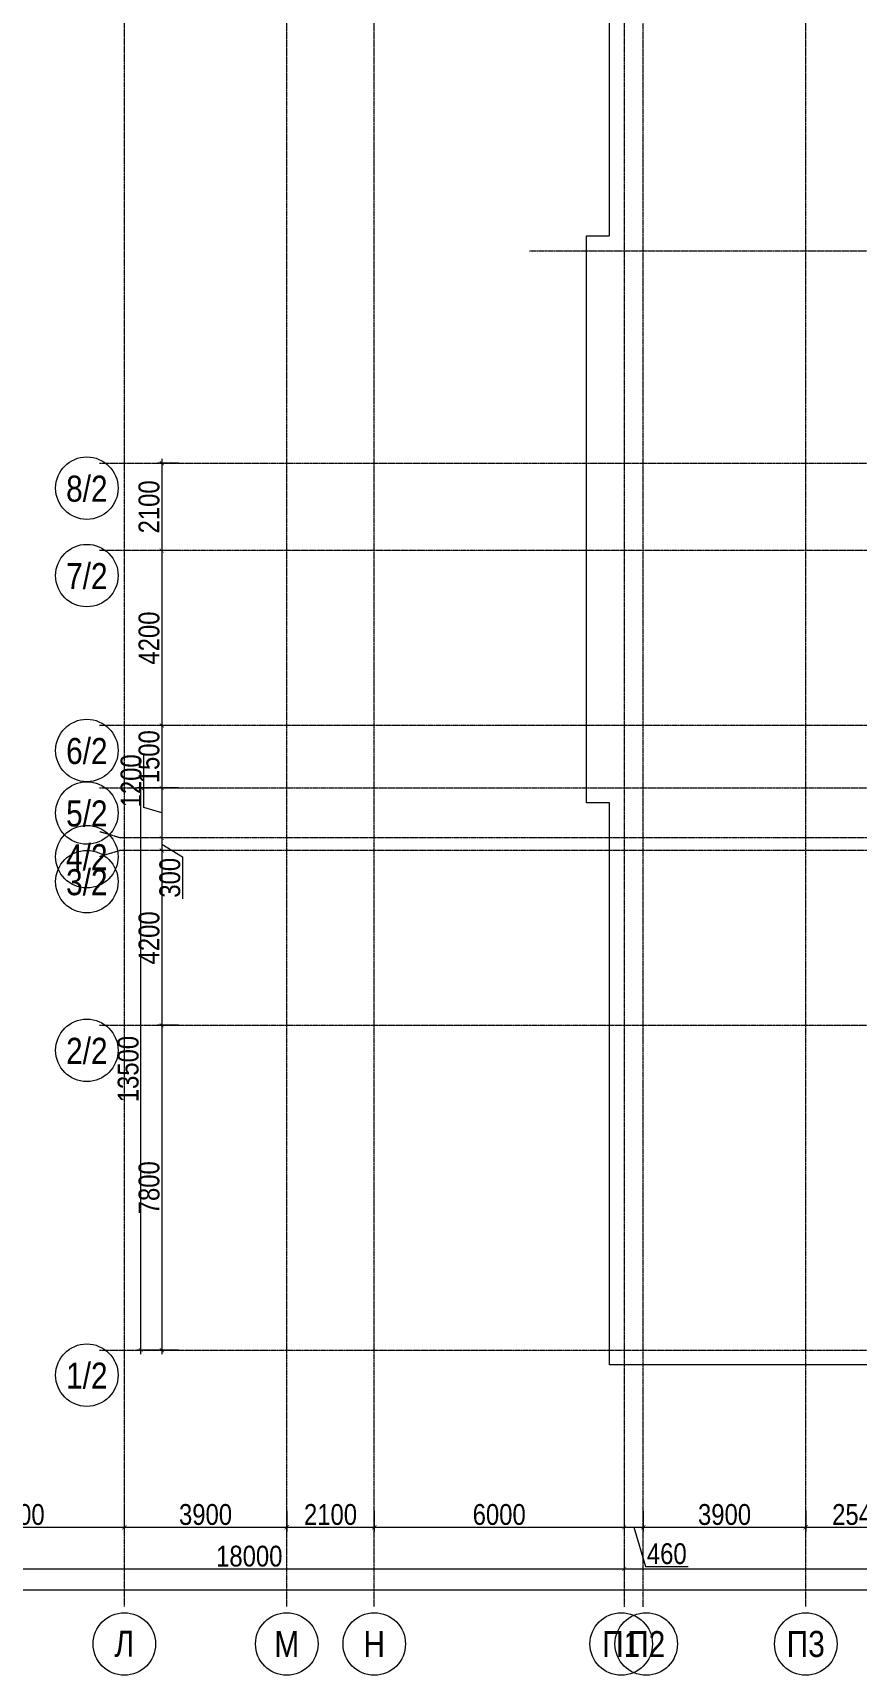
# Model space of a CAD drawing. Header units: millimetres. Extents: x 538266 to 1167394, y 114608 to 637157.
# Drawn here: x 860642 to 880431, y 114608 to 154046 of the extents above; entities that cross this region are included whole.
import ezdxf
from ezdxf.enums import TextEntityAlignment as Align

# ---------------------------------------------------------------- set-up
doc = ezdxf.new("R2010")
doc.units = ezdxf.units.MM
doc.linetypes.add('CENTER2', pattern=[28.575, 19.05, -3.175, 3.175, -3.175])
doc.linetypes.add('DASHED', pattern=[19.05, 12.7, -6.35])
doc.layers.get('Defpoints').update_dxf_attribs({"color": 140})
doc.layers.add('АР_Делит', color=120, linetype='Continuous', lineweight=0, plot=False)
doc.layers.add('РД_Оси_100', color=7, linetype='Continuous', lineweight=0, true_color=0x525252)
doc.layers.add('РД_Оси_размер', color=8, linetype='Continuous', lineweight=0)
doc.styles.add('style1', font='ARIALN.TTF')
doc.styles.add('ккк', font='isocpeur.ttf', dxfattribs={"width": 0.85, "oblique": 15})
doc.dimstyles.new('Dim100_ареал', dxfattribs={"dimscale": 100, "dimtxt": 2.5, "dimasz": 1, "dimexe": 1, "dimexo": 1, "dimgap": 0.5, "dimtad": 1, "dimzin": 12, "dimdsep": 46, "dimtxsty": 'style1', "dimblk": 'ARCHTICK', "dimcen": 1, "dimdle": 1, "dimclrd": 256, "dimclre": 256, "dimaunit": 1, "dimadec": 0, "dimazin": 3, "dimtfac": 1, "dimtmove": 1, "dimatfit": 3, "dimldrblk": 'OPEN30', "dimfxl": 4, "dimfxlon": 1, "dimtolj": 1, "dimtzin": 0, "dimlwd": 9, "dimlwe": 9, "dimarcsym": 0})

# ---------------------------------------------------------------- blocks, each defined once
blk = doc.blocks.new('A-iden')
at = {"linetype": 'Continuous', "lineweight": 5}
blk.add_circle((0, -4), 3, dxfattribs=at)
at = {"color": 0, "linetype": 'Continuous', "lineweight": 20, "style": 'ккк', "width": 0.85}
blk.add_attdef('ID', text='', height=8, dxfattribs=at).set_placement((0.31, -3.85), align=Align.MIDDLE_CENTER)
blk = doc.blocks.new('_ArchTick')
at = {"color": 0, "linetype": 'ByBlock', "const_width": 0.15}
blk.add_lwpolyline([(-0.5, -0.5), (0.5, 0.5)], dxfattribs=at)
blk = doc.blocks.new('*D928')
at = {"layer": 'Defpoints', "color": 0, "transparency": 16777216}
for p in [(28500, -3255), (33600, -3255), (33600, -4255)]:
    blk.add_point(p, dxfattribs=at)
at = {"layer": 'РД_Оси_размер', "lineweight": 9, "transparency": 16777216}
for p, q in [((28500, -3855), (28500, -4355)), ((33600, -3855), (33600, -4355)), ((28400, -4255), (33700, -4255))]:
    blk.add_line(p, q, dxfattribs=at)
at = {"layer": 'РД_Оси_размер', "lineweight": 9, "transparency": 16777216, "xscale": 100, "yscale": 100, "zscale": 100, "rotation": 180}
blk.add_blockref('_ArchTick', (28500, -4255), dxfattribs=at)
at = {"layer": 'РД_Оси_размер', "lineweight": 9, "transparency": 16777216, "xscale": 100, "yscale": 100, "zscale": 100}
blk.add_blockref('_ArchTick', (33600, -4255), dxfattribs=at)
at = {"layer": 'РД_Оси_размер', "color": 0, "transparency": 16777216, "insert": (31050, -3950), "char_height": 500, "attachment_point": 5, "style": 'style1'}
blk.add_mtext('\\A1;5100', dxfattribs=at)
blk = doc.blocks.new('_Open30')
at = {"color": 0, "linetype": 'ByBlock', "lineweight": -2}
for p, q in [((-1, 0.27), (0, 0)), ((0, 0), (-1, -0.27)), ((0, 0), (-1, 0))]:
    blk.add_line(p, q, dxfattribs=at)
blk = doc.blocks.new('*D929')
at = {"layer": 'Defpoints', "color": 0, "transparency": 16777216}
for p in [(33600, -3255), (37500, -3255), (37500, -4255)]:
    blk.add_point(p, dxfattribs=at)
at = {"layer": 'РД_Оси_размер', "lineweight": 9, "transparency": 16777216}
for p, q in [((33600, -3855), (33600, -4355)), ((37500, -3855), (37500, -4355)), ((33500, -4255), (37600, -4255))]:
    blk.add_line(p, q, dxfattribs=at)
at = {"layer": 'РД_Оси_размер', "lineweight": 9, "transparency": 16777216, "xscale": 100, "yscale": 100, "zscale": 100, "rotation": 180}
blk.add_blockref('_ArchTick', (33600, -4255), dxfattribs=at)
at = {"layer": 'РД_Оси_размер', "lineweight": 9, "transparency": 16777216, "xscale": 100, "yscale": 100, "zscale": 100}
blk.add_blockref('_ArchTick', (37500, -4255), dxfattribs=at)
at = {"layer": 'РД_Оси_размер', "color": 0, "transparency": 16777216, "insert": (35550, -3950), "char_height": 500, "attachment_point": 5, "style": 'style1'}
blk.add_mtext('\\A1;3900', dxfattribs=at)
blk = doc.blocks.new('*D930')
at = {"layer": 'Defpoints', "color": 0, "transparency": 16777216}
for p in [(37500, -3255), (39600, -3255), (39600, -4255)]:
    blk.add_point(p, dxfattribs=at)
at = {"layer": 'РД_Оси_размер', "lineweight": 9, "transparency": 16777216}
for p, q in [((37500, -3855), (37500, -4355)), ((39600, -3855), (39600, -4355)), ((37400, -4255), (39700, -4255))]:
    blk.add_line(p, q, dxfattribs=at)
at = {"layer": 'РД_Оси_размер', "lineweight": 9, "transparency": 16777216, "xscale": 100, "yscale": 100, "zscale": 100, "rotation": 180}
blk.add_blockref('_ArchTick', (37500, -4255), dxfattribs=at)
at = {"layer": 'РД_Оси_размер', "lineweight": 9, "transparency": 16777216, "xscale": 100, "yscale": 100, "zscale": 100}
blk.add_blockref('_ArchTick', (39600, -4255), dxfattribs=at)
at = {"layer": 'РД_Оси_размер', "color": 0, "transparency": 16777216, "insert": (38550, -3950), "char_height": 500, "attachment_point": 5, "style": 'style1'}
blk.add_mtext('\\A1;2100', dxfattribs=at)
blk = doc.blocks.new('*D931')
at = {"layer": 'Defpoints', "color": 0, "transparency": 16777216}
for p in [(39600, -3255), (45600, -3255), (45600, -4255)]:
    blk.add_point(p, dxfattribs=at)
at = {"layer": 'РД_Оси_размер', "lineweight": 9, "transparency": 16777216}
for p, q in [((39600, -3855), (39600, -4355)), ((45600, -3855), (45600, -4355)), ((39500, -4255), (45700, -4255))]:
    blk.add_line(p, q, dxfattribs=at)
at = {"layer": 'РД_Оси_размер', "lineweight": 9, "transparency": 16777216, "xscale": 100, "yscale": 100, "zscale": 100, "rotation": 180}
blk.add_blockref('_ArchTick', (39600, -4255), dxfattribs=at)
at = {"layer": 'РД_Оси_размер', "lineweight": 9, "transparency": 16777216, "xscale": 100, "yscale": 100, "zscale": 100}
blk.add_blockref('_ArchTick', (45600, -4255), dxfattribs=at)
at = {"layer": 'РД_Оси_размер', "color": 0, "transparency": 16777216, "insert": (42600, -3950), "char_height": 500, "attachment_point": 5, "style": 'style1'}
blk.add_mtext('\\A1;6000', dxfattribs=at)
blk = doc.blocks.new('*D932')
at = {"layer": 'Defpoints', "color": 0, "transparency": 16777216}
for p in [(45600, -3255), (46060, -3255), (46060, -4255)]:
    blk.add_point(p, dxfattribs=at)
at = {"layer": 'РД_Оси_размер', "lineweight": 9, "transparency": 16777216}
for p, q in [((45600, -3855), (45600, -4355)), ((46060, -3855), (46060, -4355)), ((45500, -4255), (46160, -4255)), ((45830, -4255), (46112, -5196)), ((46112, -5196), (47133, -5196))]:
    blk.add_line(p, q, dxfattribs=at)
at = {"layer": 'РД_Оси_размер', "lineweight": 9, "transparency": 16777216, "xscale": 100, "yscale": 100, "zscale": 100, "rotation": 180}
blk.add_blockref('_ArchTick', (45600, -4255), dxfattribs=at)
at = {"layer": 'РД_Оси_размер', "lineweight": 9, "transparency": 16777216, "xscale": 100, "yscale": 100, "zscale": 100}
blk.add_blockref('_ArchTick', (46060, -4255), dxfattribs=at)
at = {"layer": 'РД_Оси_размер', "color": 0, "transparency": 16777216, "insert": (46623, -4891), "char_height": 500, "attachment_point": 5, "style": 'style1'}
blk.add_mtext('\\A1;460', dxfattribs=at)
blk = doc.blocks.new('*D933')
at = {"layer": 'Defpoints', "color": 0, "transparency": 16777216}
for p in [(46060, -3255), (49960, -3255), (49960, -4255)]:
    blk.add_point(p, dxfattribs=at)
at = {"layer": 'РД_Оси_размер', "lineweight": 9, "transparency": 16777216}
for p, q in [((46060, -3855), (46060, -4355)), ((49960, -3855), (49960, -4355)), ((45960, -4255), (50060, -4255))]:
    blk.add_line(p, q, dxfattribs=at)
at = {"layer": 'РД_Оси_размер', "lineweight": 9, "transparency": 16777216, "xscale": 100, "yscale": 100, "zscale": 100, "rotation": 180}
blk.add_blockref('_ArchTick', (46060, -4255), dxfattribs=at)
at = {"layer": 'РД_Оси_размер', "lineweight": 9, "transparency": 16777216, "xscale": 100, "yscale": 100, "zscale": 100}
blk.add_blockref('_ArchTick', (49960, -4255), dxfattribs=at)
at = {"layer": 'РД_Оси_размер', "color": 0, "transparency": 16777216, "insert": (48010, -3950), "char_height": 500, "attachment_point": 5, "style": 'style1'}
blk.add_mtext('\\A1;3900', dxfattribs=at)
blk = doc.blocks.new('*D934')
at = {"layer": 'Defpoints', "color": 0, "transparency": 16777216}
for p in [(49960, -3255), (52500, -3255), (52500, -4255)]:
    blk.add_point(p, dxfattribs=at)
at = {"layer": 'РД_Оси_размер', "lineweight": 9, "transparency": 16777216}
for p, q in [((49960, -3855), (49960, -4355)), ((52500, -3855), (52500, -4355)), ((49860, -4255), (52600, -4255))]:
    blk.add_line(p, q, dxfattribs=at)
at = {"layer": 'РД_Оси_размер', "lineweight": 9, "transparency": 16777216, "xscale": 100, "yscale": 100, "zscale": 100, "rotation": 180}
blk.add_blockref('_ArchTick', (49960, -4255), dxfattribs=at)
at = {"layer": 'РД_Оси_размер', "lineweight": 9, "transparency": 16777216, "xscale": 100, "yscale": 100, "zscale": 100}
blk.add_blockref('_ArchTick', (52500, -4255), dxfattribs=at)
at = {"layer": 'РД_Оси_размер', "color": 0, "transparency": 16777216, "insert": (51230, -3950), "char_height": 500, "attachment_point": 5, "style": 'style1'}
blk.add_mtext('\\A1;2540', dxfattribs=at)
blk = doc.blocks.new('*D832')
at = {"layer": 'Defpoints', "color": 0, "transparency": 16777216}
for p in [(0, -3255), (114600, -3255), (114600, -5755)]:
    blk.add_point(p, dxfattribs=at)
at = {"layer": 'РД_Оси_размер', "lineweight": 9, "transparency": 16777216}
for p, q in [((0, -5355), (0, -5855)), ((114600, -5355), (114600, -5855)), ((-100, -5755), (114700, -5755))]:
    blk.add_line(p, q, dxfattribs=at)
at = {"layer": 'РД_Оси_размер', "lineweight": 9, "transparency": 16777216, "xscale": 100, "yscale": 100, "zscale": 100, "rotation": 180}
blk.add_blockref('_ArchTick', (0, -5755), dxfattribs=at)
at = {"layer": 'РД_Оси_размер', "lineweight": 9, "transparency": 16777216, "xscale": 100, "yscale": 100, "zscale": 100}
blk.add_blockref('_ArchTick', (114600, -5755), dxfattribs=at)
at = {"layer": 'РД_Оси_размер', "color": 0, "transparency": 16777216, "insert": (57300, -5450), "char_height": 500, "attachment_point": 5, "style": 'style1'}
blk.add_mtext('\\A1;114600', dxfattribs=at)
blk = doc.blocks.new('*D848')
at = {"layer": 'Defpoints', "color": 0, "transparency": 16777216}
for p in [(34000, 13500), (37500, 13500), (37500, 0)]:
    blk.add_point(p, dxfattribs=at)
at = {"layer": 'РД_Оси_размер', "lineweight": 9, "transparency": 16777216}
for p, q in [((34400, 13500), (33900, 13500)), ((34000, -100), (34000, 13600)), ((34400, 0), (33900, 0))]:
    blk.add_line(p, q, dxfattribs=at)
at = {"layer": 'РД_Оси_размер', "lineweight": 9, "transparency": 16777216, "xscale": 100, "yscale": 100, "zscale": 100}
for p, rotation in [((34000, 13500), 90), ((34000, 0), 270)]:
    blk.add_blockref('_ArchTick', p, dxfattribs=dict(at, rotation=rotation))
at = {"layer": 'РД_Оси_размер', "color": 0, "transparency": 16777216, "insert": (33695, 6750), "char_height": 500, "attachment_point": 5, "rotation": 90, "style": 'style1'}
blk.add_mtext('\\A1;13500', dxfattribs=at)
blk = doc.blocks.new('*D887')
at = {"layer": 'Defpoints', "color": 0, "transparency": 16777216}
for p in [(36000, 21300), (34500, 19200), (36000, 19200)]:
    blk.add_point(p, dxfattribs=at)
at = {"layer": 'РД_Оси_размер', "lineweight": 9, "transparency": 16777216}
for p, q in [((34900, 21300), (34400, 21300)), ((34500, 21400), (34500, 19100)), ((34900, 19200), (34400, 19200))]:
    blk.add_line(p, q, dxfattribs=at)
at = {"layer": 'РД_Оси_размер', "lineweight": 9, "transparency": 16777216, "xscale": 100, "yscale": 100, "zscale": 100}
for p, rotation in [((34500, 21300), 90), ((34500, 19200), 270)]:
    blk.add_blockref('_ArchTick', p, dxfattribs=dict(at, rotation=rotation))
at = {"layer": 'РД_Оси_размер', "color": 0, "transparency": 16777216, "insert": (34195, 20250), "char_height": 500, "attachment_point": 5, "rotation": 90, "style": 'style1'}
blk.add_mtext('\\A1;2100', dxfattribs=at)
blk = doc.blocks.new('*D849')
at = {"layer": 'Defpoints', "color": 0, "transparency": 16777216}
for p in [(36000, 19200), (34500, 15000), (36000, 15000)]:
    blk.add_point(p, dxfattribs=at)
at = {"layer": 'РД_Оси_размер', "lineweight": 9, "transparency": 16777216}
for p, q in [((34900, 19200), (34400, 19200)), ((34500, 19300), (34500, 14900)), ((34900, 15000), (34400, 15000))]:
    blk.add_line(p, q, dxfattribs=at)
at = {"layer": 'РД_Оси_размер', "lineweight": 9, "transparency": 16777216, "xscale": 100, "yscale": 100, "zscale": 100}
for p, rotation in [((34500, 19200), 90), ((34500, 15000), 270)]:
    blk.add_blockref('_ArchTick', p, dxfattribs=dict(at, rotation=rotation))
at = {"layer": 'РД_Оси_размер', "color": 0, "transparency": 16777216, "insert": (34195, 17100), "char_height": 500, "attachment_point": 5, "rotation": 90, "style": 'style1'}
blk.add_mtext('\\A1;4200', dxfattribs=at)
blk = doc.blocks.new('*D888')
at = {"layer": 'Defpoints', "color": 0, "transparency": 16777216}
for p in [(36000, 15000), (34500, 13500), (36000, 13500)]:
    blk.add_point(p, dxfattribs=at)
at = {"layer": 'РД_Оси_размер', "lineweight": 9, "transparency": 16777216}
for p, q in [((34900, 15000), (34400, 15000)), ((34500, 15100), (34500, 13400)), ((34900, 13500), (34400, 13500))]:
    blk.add_line(p, q, dxfattribs=at)
at = {"layer": 'РД_Оси_размер', "lineweight": 9, "transparency": 16777216, "xscale": 100, "yscale": 100, "zscale": 100}
for p, rotation in [((34500, 15000), 90), ((34500, 13500), 270)]:
    blk.add_blockref('_ArchTick', p, dxfattribs=dict(at, rotation=rotation))
at = {"layer": 'РД_Оси_размер', "color": 0, "transparency": 16777216, "insert": (34195, 14250), "char_height": 500, "attachment_point": 5, "rotation": 90, "style": 'style1'}
blk.add_mtext('\\A1;1500', dxfattribs=at)
blk = doc.blocks.new('*D889')
at = {"layer": 'Defpoints', "color": 0, "transparency": 16777216}
for p in [(36000, 13500), (34500, 12300), (36000, 12300)]:
    blk.add_point(p, dxfattribs=at)
at = {"layer": 'РД_Оси_размер', "lineweight": 9, "transparency": 16777216}
for p, q in [((34070, 13029), (34070, 14314)), ((34900, 13500), (34400, 13500)), ((34500, 13600), (34500, 12200)), ((34500, 12900), (34070, 13029)), ((34900, 12300), (34400, 12300))]:
    blk.add_line(p, q, dxfattribs=at)
at = {"layer": 'РД_Оси_размер', "lineweight": 9, "transparency": 16777216, "xscale": 100, "yscale": 100, "zscale": 100}
for p, rotation in [((34500, 13500), 90), ((34500, 12300), 270)]:
    blk.add_blockref('_ArchTick', p, dxfattribs=dict(at, rotation=rotation))
at = {"layer": 'РД_Оси_размер', "color": 0, "transparency": 16777216, "insert": (33764, 13671), "char_height": 500, "attachment_point": 5, "rotation": 90, "style": 'style1'}
blk.add_mtext('\\A1;1200', dxfattribs=at)
blk = doc.blocks.new('*D890')
at = {"layer": 'Defpoints', "color": 0, "transparency": 16777216}
for p in [(36000, 12300), (34500, 12000), (36000, 12000)]:
    blk.add_point(p, dxfattribs=at)
at = {"layer": 'РД_Оси_размер', "lineweight": 9, "transparency": 16777216}
for p, q in [((34900, 12300), (34400, 12300)), ((34500, 12400), (34500, 11900)), ((34900, 12000), (34400, 12000)), ((34500, 12150), (35000, 11846)), ((35000, 11846), (35000, 10841))]:
    blk.add_line(p, q, dxfattribs=at)
at = {"layer": 'РД_Оси_размер', "lineweight": 9, "transparency": 16777216, "xscale": 100, "yscale": 100, "zscale": 100}
for p, rotation in [((34500, 12300), 90), ((34500, 12000), 270)]:
    blk.add_blockref('_ArchTick', p, dxfattribs=dict(at, rotation=rotation))
at = {"layer": 'РД_Оси_размер', "color": 0, "transparency": 16777216, "insert": (34695, 11343), "char_height": 500, "attachment_point": 5, "rotation": 90, "style": 'style1'}
blk.add_mtext('\\A1;300', dxfattribs=at)
blk = doc.blocks.new('*D891')
at = {"layer": 'Defpoints', "color": 0, "transparency": 16777216}
for p in [(36000, 12000), (34500, 7800), (36000, 7800)]:
    blk.add_point(p, dxfattribs=at)
at = {"layer": 'РД_Оси_размер', "lineweight": 9, "transparency": 16777216}
for p, q in [((34900, 12000), (34400, 12000)), ((34500, 12100), (34500, 7700)), ((34900, 7800), (34400, 7800))]:
    blk.add_line(p, q, dxfattribs=at)
at = {"layer": 'РД_Оси_размер', "lineweight": 9, "transparency": 16777216, "xscale": 100, "yscale": 100, "zscale": 100}
for p, rotation in [((34500, 12000), 90), ((34500, 7800), 270)]:
    blk.add_blockref('_ArchTick', p, dxfattribs=dict(at, rotation=rotation))
at = {"layer": 'РД_Оси_размер', "color": 0, "transparency": 16777216, "insert": (34195, 9900), "char_height": 500, "attachment_point": 5, "rotation": 90, "style": 'style1'}
blk.add_mtext('\\A1;4200', dxfattribs=at)
blk = doc.blocks.new('*D892')
at = {"layer": 'Defpoints', "color": 0, "transparency": 16777216}
for p in [(36000, 7800), (34500, 0), (36000, 0)]:
    blk.add_point(p, dxfattribs=at)
at = {"layer": 'РД_Оси_размер', "lineweight": 9, "transparency": 16777216}
for p, q in [((34500, 7900), (34500, -100)), ((34900, 7800), (34400, 7800)), ((34900, 0), (34400, 0))]:
    blk.add_line(p, q, dxfattribs=at)
at = {"layer": 'РД_Оси_размер', "lineweight": 9, "transparency": 16777216, "xscale": 100, "yscale": 100, "zscale": 100}
for p, rotation in [((34500, 7800), 90), ((34500, 0), 270)]:
    blk.add_blockref('_ArchTick', p, dxfattribs=dict(at, rotation=rotation))
at = {"layer": 'РД_Оси_размер', "color": 0, "transparency": 16777216, "insert": (34195, 3900), "char_height": 500, "attachment_point": 5, "rotation": 90, "style": 'style1'}
blk.add_mtext('\\A1;7800', dxfattribs=at)
blk = doc.blocks.new('*D851')
at = {"layer": 'Defpoints', "color": 0, "transparency": 16777216}
for p in [(27600, -3255), (45600, -3253), (45600, -5255)]:
    blk.add_point(p, dxfattribs=at)
at = {"layer": 'РД_Оси_размер', "lineweight": 9, "transparency": 16777216}
for p, q in [((27600, -4855), (27600, -5355)), ((45600, -4855), (45600, -5355)), ((27500, -5255), (45700, -5255))]:
    blk.add_line(p, q, dxfattribs=at)
at = {"layer": 'РД_Оси_размер', "lineweight": 9, "transparency": 16777216, "xscale": 100, "yscale": 100, "zscale": 100, "rotation": 180}
blk.add_blockref('_ArchTick', (27600, -5255), dxfattribs=at)
at = {"layer": 'РД_Оси_размер', "lineweight": 9, "transparency": 16777216, "xscale": 100, "yscale": 100, "zscale": 100}
blk.add_blockref('_ArchTick', (45600, -5255), dxfattribs=at)
at = {"layer": 'РД_Оси_размер', "color": 0, "transparency": 16777216, "insert": (36600, -4950), "char_height": 500, "attachment_point": 5, "style": 'style1'}
blk.add_mtext('\\A1;18000', dxfattribs=at)
blk = doc.blocks.new('*D852')
at = {"layer": 'Defpoints', "color": 0, "transparency": 16777216}
for p in [(45600, -3255), (83100, -3255), (83100, -5255)]:
    blk.add_point(p, dxfattribs=at)
at = {"layer": 'РД_Оси_размер', "lineweight": 9, "transparency": 16777216}
for p, q in [((45600, -4855), (45600, -5355)), ((83100, -4855), (83100, -5355)), ((45500, -5255), (83200, -5255))]:
    blk.add_line(p, q, dxfattribs=at)
at = {"layer": 'РД_Оси_размер', "lineweight": 9, "transparency": 16777216, "xscale": 100, "yscale": 100, "zscale": 100, "rotation": 180}
blk.add_blockref('_ArchTick', (45600, -5255), dxfattribs=at)
at = {"layer": 'РД_Оси_размер', "lineweight": 9, "transparency": 16777216, "xscale": 100, "yscale": 100, "zscale": 100}
blk.add_blockref('_ArchTick', (83100, -5255), dxfattribs=at)
at = {"layer": 'РД_Оси_размер', "color": 0, "transparency": 16777216, "insert": (64350, -4950), "char_height": 500, "attachment_point": 5, "style": 'style1'}
blk.add_mtext('\\A1;37500', dxfattribs=at)
blk = doc.blocks.new('СОШ_2200_АР_ОСИ_М100_28.05.24')
at = {"layer": 'АР_Делит', "color": 251, "linetype": 'DASHED', "true_color": 0x636466}
blk.add_lwpolyline([(114955, 135155), (114955, -355), (93595.036, -355), (93595.036, 13855), (94145, 13855), (94145, 68320), (66055, 68320), (66055, 13857.73), (83455, 13857.73), (83455, -355), (45245, -355), (45245, 13145), (44695, 13145), (44695, 26755), (45245, 26755), (45245, 68320), (20455, 68320), (20455, 26755), (27955, 26755), (27955, 13145), (-355, 13145), (-355, 100855)], dxfattribs=at)
at = {"layer": 'РД_Оси_100', "color": 251, "linetype": 'CENTER2', "true_color": 0x636466}
for p, q in [((37500, -6155), (37500, 139938.679)), ((39600, -6155), (39600, 139938.679)), ((49960, -6155), (49960, 139938.679)), ((43327.994, 26400), (71363.995, 26400)), ((71363.995, 19200), (33000, 19200)), ((71363.995, 15000), (33000, 15000)), ((33000, 13500), (85055, 13500)), ((33000, 7800), (85055, 7800)), ((33000, 0), (85055, 0))]:
    blk.add_line(p, q, dxfattribs=at)
for points in [[(33600, 139938.679), (33600, -6155)], [(45530, 139938.679), (45600, 139538.679), (45600, -6163.457)], [(46060, -6163.105), (46060, 139538.679), (46130, 139938.679)], [(33000, 21300), (71363.995, 21300)], [(85055, 12300), (33500, 12300), (33000, 12450)], [(85055, 12000), (33500, 12000), (33000, 11850)]]:
    blk.add_lwpolyline(points, dxfattribs=at)
at = {"layer": 'РД_Оси_100', "color": 251, "true_color": 0x636466}
ref = blk.add_blockref('A-iden', (32700, 21700), dxfattribs=dict(at, xscale=250, yscale=250, zscale=250))
ref.add_attrib('ID', '8/2', dxfattribs={"layer": '0', "linetype": 'Continuous', "height": 625, "style": 'style1'}).set_placement((32700, 20700), align=Align.MIDDLE)
ref = blk.add_blockref('A-iden', (32700, 19600), dxfattribs=dict(at, xscale=250, yscale=250, zscale=250))
ref.add_attrib('ID', '7/2', dxfattribs={"layer": '0', "linetype": 'Continuous', "height": 625, "style": 'style1'}).set_placement((32700, 18600), align=Align.MIDDLE)
ref = blk.add_blockref('A-iden', (32700, 15400), dxfattribs=dict(at, xscale=250, yscale=250, zscale=250))
ref.add_attrib('ID', '6/2', dxfattribs={"layer": '0', "linetype": 'Continuous', "height": 625, "style": 'style1'}).set_placement((32700, 14400), align=Align.MIDDLE)
ref = blk.add_blockref('A-iden', (32700, 13900), dxfattribs=dict(at, xscale=250, yscale=250, zscale=250))
ref.add_attrib('ID', '5/2', dxfattribs={"layer": '0', "linetype": 'Continuous', "height": 625, "style": 'style1'}).set_placement((32700, 12900), align=Align.MIDDLE)
ref = blk.add_blockref('A-iden', (32700, 12850), dxfattribs=dict(at, xscale=250, yscale=250, zscale=250))
ref.add_attrib('ID', '4/2', dxfattribs={"layer": '0', "linetype": 'Continuous', "height": 625, "style": 'style1'}).set_placement((32700, 11850), align=Align.MIDDLE)
ref = blk.add_blockref('A-iden', (32700, 12250), dxfattribs=dict(at, xscale=250, yscale=250, zscale=250))
ref.add_attrib('ID', '3/2', dxfattribs={"layer": '0', "linetype": 'Continuous', "height": 625, "style": 'style1'}).set_placement((32700, 11250), align=Align.MIDDLE)
ref = blk.add_blockref('A-iden', (32700, 8200), dxfattribs=dict(at, xscale=250, yscale=250, zscale=250))
ref.add_attrib('ID', '2/2', dxfattribs={"layer": '0', "linetype": 'Continuous', "height": 625, "style": 'style1'}).set_placement((32700, 7200), align=Align.MIDDLE)
ref = blk.add_blockref('A-iden', (32700, 400), dxfattribs=dict(at, xscale=250, yscale=250, zscale=250))
ref.add_attrib('ID', '1/2', dxfattribs={"layer": '0', "linetype": 'Continuous', "height": 625, "style": 'style1'}).set_placement((32700, -600), align=Align.MIDDLE)
ref = blk.add_blockref('A-iden', (33600, -6054.999), dxfattribs=dict(at, xscale=250, yscale=250, zscale=250))
ref.add_attrib('ID', 'Л', dxfattribs={"layer": '0', "linetype": 'Continuous', "height": 625, "style": 'style1'}).set_placement((33600, -7054.999), align=Align.MIDDLE)
ref = blk.add_blockref('A-iden', (37500, -6054.999), dxfattribs=dict(at, xscale=250, yscale=250, zscale=250))
ref.add_attrib('ID', 'М', dxfattribs={"layer": '0', "linetype": 'Continuous', "height": 625, "style": 'style1'}).set_placement((37500, -7054.999), align=Align.MIDDLE)
ref = blk.add_blockref('A-iden', (39600, -6054.999), dxfattribs=dict(at, xscale=250, yscale=250, zscale=250))
ref.add_attrib('ID', 'Н', dxfattribs={"layer": '0', "linetype": 'Continuous', "height": 625, "style": 'style1'}).set_placement((39600, -7054.999), align=Align.MIDDLE)
ref = blk.add_blockref('A-iden', (45529.266, -6054.999), dxfattribs=dict(at, xscale=250, yscale=250, zscale=250))
ref.add_attrib('ID', 'П1', dxfattribs={"layer": '0', "linetype": 'Continuous', "height": 625, "style": 'style1'}).set_placement((45529.266, -7054.999), align=Align.MIDDLE)
ref = blk.add_blockref('A-iden', (46129.266, -6054.999), dxfattribs=dict(at, xscale=250, yscale=250, zscale=250))
ref.add_attrib('ID', 'П2', dxfattribs={"layer": '0', "linetype": 'Continuous', "height": 625, "style": 'style1'}).set_placement((46129.266, -7054.999), align=Align.MIDDLE)
ref = blk.add_blockref('A-iden', (49960, -6054.999), dxfattribs=dict(at, xscale=250, yscale=250, zscale=250))
ref.add_attrib('ID', 'П3', dxfattribs={"layer": '0', "linetype": 'Continuous', "height": 625, "style": 'style1'}).set_placement((49960, -7054.999), align=Align.MIDDLE)
at = {"layer": 'РД_Оси_размер', "color": 251, "true_color": 0x636466}
for base, p1, p2, picture, middle in [((34500, 19200), (36000, 21300), (36000, 19200), '*D887', (34194.714, 20250)), ((34500, 15000), (36000, 19200), (36000, 15000), '*D849', (34194.714, 17100)), ((34500, 13500), (36000, 15000), (36000, 13500), '*D888', (34194.714, 14250)), ((34500, 12300), (36000, 13500), (36000, 12300), '*D889', (33764.427, 13079.086)), ((34000, 13500), (37500, 0), (37500.05, 13500), '*D848', (33694.714, 6750)), ((34500, 7800), (36000, 12000), (36000, 7800), '*D891', (34194.714, 9900)), ((34500, 0), (36000, 7800), (36000, 0), '*D892', (34194.714, 3900))]:
    dim = blk.add_linear_dim(base=base, p1=p1, p2=p2, angle=90, dimstyle='Dim100_ареал', override={"dimtxt": 5}, dxfattribs=at)
    dim.commit()
    dim.dimension.update_dxf_attribs({"geometry": picture, "text_midpoint": middle})
dim = blk.add_linear_dim(base=(34500, 12000), p1=(36000, 12300), p2=(36000, 12000), angle=90, dimstyle='Dim100_ареал', override={"dimtxt": 5}, dxfattribs=at)
dim.commit()
dim.dimension.update_dxf_attribs({"geometry": '*D890', "text_midpoint": (35000, 11795.682), "dimtype": 160})
for base, p1, p2, picture, middle in [((114600, -5755), (0, -3255), (114600, -3255), '*D832', (57300, -5449.714)), ((45600, -5255), (27600, -3255), (45600, -3253.064), '*D851', (36600, -4949.714)), ((33600, -4255), (28500, -3255), (33600, -3255), '*D928', (31050, -3949.714)), ((37500, -4255), (33600, -3255), (37500, -3255), '*D929', (35550, -3949.714)), ((39600, -4255), (37500, -3255), (39600, -3255), '*D930', (38550, -3949.714)), ((45600, -4255), (39600, -3255), (45600, -3255), '*D931', (42600, -3949.714)), ((46060, -4255), (45600, -3255), (46060, -3255), '*D932', (46162.258, -4890.573)), ((83100, -5255), (45600, -3255), (83100, -3255), '*D852', (64350, -4949.714)), ((49960, -4255), (46060, -3255), (49960, -3255), '*D933', (48010, -3949.714)), ((52500, -4255), (49960, -3255), (52500, -3255), '*D934', (51230, -3949.714))]:
    dim = blk.add_linear_dim(base=base, p1=p1, p2=p2, dimstyle='Dim100_ареал', override={"dimtxt": 5}, dxfattribs=at)
    dim.commit()
    dim.dimension.update_dxf_attribs({"geometry": picture, "text_midpoint": middle})

msp = doc.modelspace()

# ---------------------------------------------------------------- block references
at = {"layer": 'РД_Оси_100'}
msp.add_blockref('СОШ_2200_АР_ОСИ_М100_28.05.24', (829238, 122413), dxfattribs=at)

doc.saveas('drawing.dxf')
